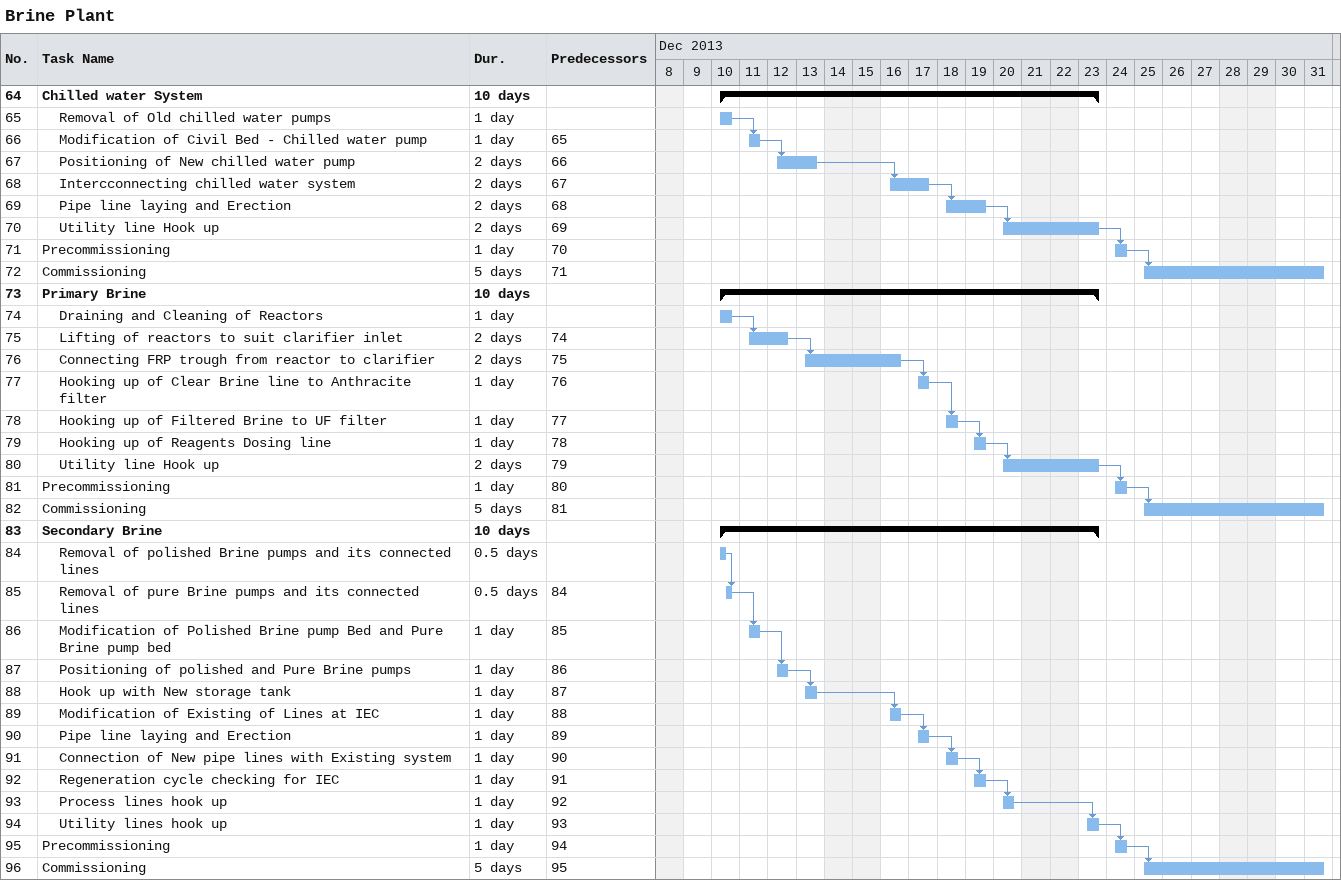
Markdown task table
Brine Plant

| ID | Level | Task | Duration | Start | Finish | Predecessors |
|---|---|---|---|---|---|---|
| 64 | 1 | **Chilled water System** | 10d | 2013-12-10 | 2013-12-23 |  |
| 65 | 2 | Removal of Old chilled water pumps | 1d | 2013-12-10 | 2013-12-10 |  |
| 66 | 2 | Modification of Civil Bed - Chilled water pump | 1d | 2013-12-11 | 2013-12-11 | 65 |
| 67 | 2 | Positioning of New chilled water pump | 2d | 2013-12-12 | 2013-12-13 | 66 |
| 68 | 2 | Intercconnecting chilled water system | 2d | 2013-12-16 | 2013-12-17 | 67 |
| 69 | 2 | Pipe line laying and Erection | 2d | 2013-12-18 | 2013-12-19 | 68 |
| 70 | 2 | Utility line Hook up | 2d | 2013-12-20 | 2013-12-23 | 69 |
| 71 | 1 | Precommissioning | 1d | 2013-12-24 | 2013-12-24 | 70 |
| 72 | 1 | Commissioning | 5d | 2013-12-25 | 2013-12-31 | 71 |
| 73 | 1 | **Primary Brine** | 10d | 2013-12-10 | 2013-12-23 |  |
| 74 | 2 | Draining and Cleaning of Reactors | 1d | 2013-12-10 | 2013-12-10 |  |
| 75 | 2 | Lifting of reactors to suit clarifier inlet | 2d | 2013-12-11 | 2013-12-12 | 74 |
| 76 | 2 | Connecting FRP trough from reactor to clarifier | 2d | 2013-12-13 | 2013-12-16 | 75 |
| 77 | 2 | Hooking up of Clear Brine line to Anthracite filter | 1d | 2013-12-17 | 2013-12-17 | 76 |
| 78 | 2 | Hooking up of Filtered Brine to UF filter | 1d | 2013-12-18 | 2013-12-18 | 77 |
| 79 | 2 | Hooking up of Reagents Dosing line | 1d | 2013-12-19 | 2013-12-19 | 78 |
| 80 | 2 | Utility line Hook up | 2d | 2013-12-20 | 2013-12-23 | 79 |
| 81 | 1 | Precommissioning | 1d | 2013-12-24 | 2013-12-24 | 80 |
| 82 | 1 | Commissioning | 5d | 2013-12-25 | 2013-12-31 | 81 |
| 83 | 1 | **Secondary Brine** | 10d | 2013-12-10 | 2013-12-23 |  |
| 84 | 2 | Removal of polished Brine pumps and its connected lines | 0.5d | 2013-12-10 | 2013-12-10 |  |
| 85 | 2 | Removal of pure Brine pumps and its connected lines | 0.5d | 2013-12-10 | 2013-12-10 | 84 |
| 86 | 2 | Modification of Polished Brine pump Bed and Pure Brine pump bed | 1d | 2013-12-11 | 2013-12-11 | 85 |
| 87 | 2 | Positioning of polished and Pure Brine pumps | 1d | 2013-12-12 | 2013-12-12 | 86 |
| 88 | 2 | Hook up with New storage tank | 1d | 2013-12-13 | 2013-12-13 | 87 |
| 89 | 2 | Modification of Existing of Lines at IEC | 1d | 2013-12-16 | 2013-12-16 | 88 |
| 90 | 2 | Pipe line laying and Erection | 1d | 2013-12-17 | 2013-12-17 | 89 |
| 91 | 2 | Connection of New pipe lines with Existing system | 1d | 2013-12-18 | 2013-12-18 | 90 |
| 92 | 2 | Regeneration cycle checking for IEC | 1d | 2013-12-19 | 2013-12-19 | 91 |
| 93 | 2 | Process lines hook up | 1d | 2013-12-20 | 2013-12-20 | 92 |
| 94 | 2 | Utility lines hook up | 1d | 2013-12-23 | 2013-12-23 | 93 |
| 95 | 1 | Precommissioning | 1d | 2013-12-24 | 2013-12-24 | 94 |
| 96 | 1 | Commissioning | 5d | 2013-12-25 | 2013-12-31 | 95 |
